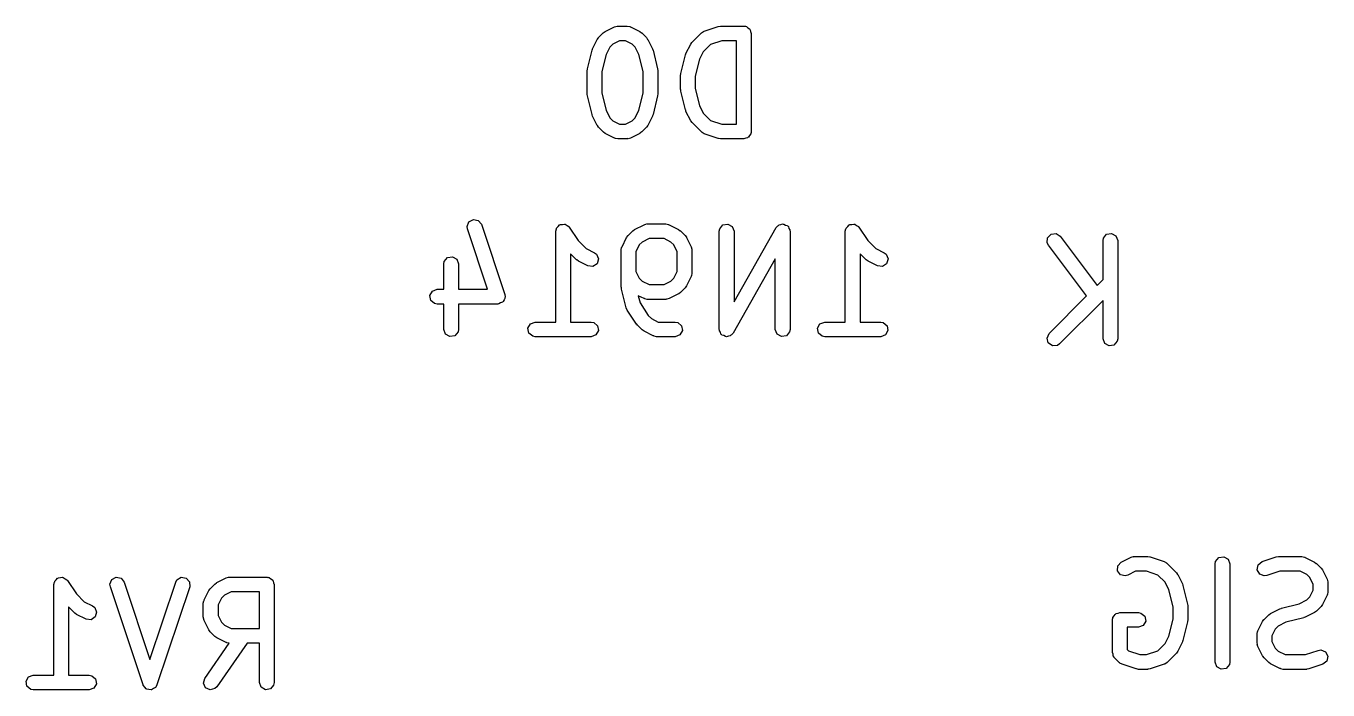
# Model space of a CAD drawing. Extents: x 10 to 287, y -200 to -10.
# Drawn here: x 140.84 to 154.12, y -91 to -84.23 of the extents above; entities that cross this region are included whole.
import ezdxf

# ---------------------------------------------------------------- set-up
doc = ezdxf.new("R2010")
doc.units = 0
doc.layers.add('BLACK', color=7, linetype='CONTINUOUS')

msp = doc.modelspace()

# ---------------------------------------------------------------- linework, layer by layer
at = {"layer": 'BLACK', "linetype": 'CONTINUOUS'}
for p, q in [((146.681, -84.3446), (146.729, -84.297)), ((146.729, -84.297), (146.747, -84.2841)), ((146.747, -84.2841), (146.749, -84.2829)), ((146.749, -84.2829), (146.844, -84.2353)), ((146.844, -84.2353), (146.869, -84.2279)), ((146.869, -84.2279), (146.873, -84.2289)), ((146.873, -84.2289), (146.877, -84.2274)), ((146.877, -84.2274), (146.973, -84.2274)), ((146.973, -84.2274), (146.998, -84.2319)), ((146.998, -84.2319), (147.002, -84.2348)), ((147.002, -84.2348), (147.006, -84.2353)), ((147.006, -84.2353), (147.101, -84.2829)), ((147.101, -84.2829), (147.119, -84.2963)), ((147.119, -84.2963), (147.121, -84.297)), ((147.121, -84.297), (147.169, -84.3446)), ((147.634, -84.3922), (147.729, -84.297)), ((147.729, -84.297), (147.75, -84.282)), ((147.75, -84.282), (147.755, -84.2816)), ((147.755, -84.2816), (147.758, -84.2788)), ((147.758, -84.2788), (147.901, -84.2312)), ((147.901, -84.2312), (147.923, -84.2279)), ((147.923, -84.2279), (147.925, -84.2274)), ((147.925, -84.2274), (148.163, -84.2274)), ((148.163, -84.2274), (148.173, -84.2291)), ((148.173, -84.2291), (148.176, -84.2285)), ((148.176, -84.2285), (148.179, -84.2302)), ((148.179, -84.2302), (148.189, -84.2319)), ((148.189, -84.2319), (148.204, -84.2444)), ((148.204, -84.2444), (148.221, -84.2542)), ((148.221, -84.2542), (148.223, -84.2605)), ((148.223, -84.2605), (148.228, -84.2649)), ((148.228, -84.2649), (148.231, -84.2841)), ((148.231, -84.2841), (148.238, -84.3024)), ((148.238, -84.3024), (148.238, -85.3024)), ((146.62, -84.4593), (146.667, -84.3641)), ((146.667, -84.3641), (146.681, -84.3461)), ((146.681, -84.3461), (146.681, -84.3446)), ((146.827, -84.4116), (146.796, -84.442)), ((146.895, -84.3774), (146.827, -84.4116)), ((146.955, -84.3774), (146.895, -84.3774)), ((147.023, -84.4116), (146.955, -84.3774)), ((147.054, -84.442), (147.023, -84.4116)), ((147.169, -84.3446), (147.181, -84.363)), ((147.181, -84.363), (147.183, -84.3641)), ((147.183, -84.3641), (147.23, -84.4593)), ((147.572, -84.5069), (147.62, -84.4117)), ((147.62, -84.4117), (147.633, -84.3937)), ((147.633, -84.3937), (147.634, -84.3922)), ((147.823, -84.4156), (147.749, -84.4897)), ((147.937, -84.3774), (147.823, -84.4156)), ((148.088, -84.3774), (147.937, -84.3774)), ((148.088, -85.2274), (148.088, -84.3774)), ((146.567, -84.6651), (146.614, -84.4747)), ((146.614, -84.4747), (146.619, -84.4628)), ((146.619, -84.4628), (146.62, -84.4593)), ((146.758, -84.519), (146.714, -84.6926)), ((146.796, -84.442), (146.758, -84.519)), ((147.092, -84.519), (147.054, -84.442)), ((147.136, -84.6926), (147.092, -84.519)), ((147.23, -84.4593), (147.234, -84.4717)), ((147.234, -84.4717), (147.236, -84.4747)), ((147.236, -84.4747), (147.283, -84.6651)), ((147.519, -84.7128), (147.567, -84.5223)), ((147.567, -84.5223), (147.572, -84.5105)), ((147.572, -84.5105), (147.572, -84.5069)), ((147.71, -84.5667), (147.667, -84.7402)), ((147.749, -84.4897), (147.71, -84.5667)), ((146.564, -84.6833), (146.567, -84.6686)), ((146.564, -84.9214), (146.564, -84.6833)), ((146.567, -84.6686), (146.567, -84.6651)), ((146.714, -84.6926), (146.714, -84.9122)), ((147.136, -84.9122), (147.136, -84.6926)), ((147.283, -84.6651), (147.285, -84.6801)), ((147.285, -84.6801), (147.286, -84.6833)), ((147.286, -84.6833), (147.286, -84.9214)), ((147.517, -84.731), (147.519, -84.7162)), ((147.517, -84.8738), (147.517, -84.731)), ((147.519, -84.7162), (147.519, -84.7128)), ((147.667, -84.7402), (147.667, -84.8646)), ((146.565, -84.9247), (146.564, -84.9214)), ((146.567, -84.9396), (146.565, -84.9247)), ((146.614, -85.1301), (146.567, -84.9396)), ((146.714, -84.9122), (146.758, -85.0857)), ((147.092, -85.0857), (147.136, -84.9122)), ((147.283, -84.9396), (147.236, -85.1301)), ((147.286, -84.9214), (147.283, -84.9362)), ((147.283, -84.9362), (147.283, -84.9396)), ((147.518, -84.8771), (147.517, -84.8738)), ((147.519, -84.892), (147.518, -84.8771)), ((147.567, -85.0825), (147.519, -84.892)), ((147.667, -84.8646), (147.71, -85.0381)), ((146.758, -85.0857), (146.796, -85.1627)), ((147.054, -85.1627), (147.092, -85.0857)), ((147.569, -85.0854), (147.567, -85.0825)), ((147.572, -85.0978), (147.569, -85.0854)), ((147.62, -85.1931), (147.572, -85.0978)), ((147.71, -85.0381), (147.749, -85.1151)), ((146.616, -85.133), (146.614, -85.1301)), ((146.62, -85.1454), (146.616, -85.133)), ((146.667, -85.2407), (146.62, -85.1454)), ((146.796, -85.1627), (146.827, -85.1931)), ((146.827, -85.1931), (146.895, -85.2274)), ((146.895, -85.2274), (146.955, -85.2274)), ((146.955, -85.2274), (147.023, -85.1931)), ((147.023, -85.1931), (147.054, -85.1627)), ((147.23, -85.1454), (147.183, -85.2407)), ((147.231, -85.1419), (147.23, -85.1454)), ((147.236, -85.1301), (147.231, -85.1419)), ((147.621, -85.1942), (147.62, -85.1931)), ((147.634, -85.2126), (147.621, -85.1942)), ((147.729, -85.3078), (147.634, -85.2126)), ((147.749, -85.1151), (147.823, -85.1892)), ((147.823, -85.1892), (147.937, -85.2274)), ((147.937, -85.2274), (148.088, -85.2274)), ((146.669, -85.2418), (146.667, -85.2407)), ((146.681, -85.2602), (146.669, -85.2418)), ((146.729, -85.3078), (146.681, -85.2602)), ((146.731, -85.3085), (146.729, -85.3078)), ((146.749, -85.3218), (146.731, -85.3085)), ((146.844, -85.3695), (146.749, -85.3218)), ((146.848, -85.37), (146.844, -85.3695)), ((146.852, -85.3729), (146.848, -85.37)), ((147.006, -85.3695), (146.981, -85.3769)), ((147.101, -85.3218), (147.006, -85.3695)), ((147.103, -85.3207), (147.101, -85.3218)), ((147.121, -85.3078), (147.103, -85.3207)), ((147.169, -85.2602), (147.121, -85.3078)), ((147.183, -85.2407), (147.169, -85.2587)), ((147.169, -85.2587), (147.169, -85.2602)), ((147.733, -85.3097), (147.729, -85.3078)), ((147.736, -85.3135), (147.733, -85.3097)), ((147.758, -85.3259), (147.736, -85.3135)), ((147.901, -85.3735), (147.758, -85.3259)), ((148.181, -85.3707), (148.163, -85.3774)), ((148.201, -85.3673), (148.181, -85.3707)), ((148.205, -85.3621), (148.201, -85.3673)), ((148.211, -85.3598), (148.205, -85.3621)), ((148.221, -85.343), (148.211, -85.3598)), ((148.234, -85.328), (148.221, -85.343)), ((148.235, -85.3183), (148.234, -85.328)), ((148.237, -85.3154), (148.235, -85.3183)), ((148.238, -85.3024), (148.236, -85.3121)), ((148.236, -85.3121), (148.237, -85.3154)), ((146.877, -85.3774), (146.852, -85.3729)), ((146.973, -85.3774), (146.877, -85.3774)), ((146.977, -85.3758), (146.973, -85.3774)), ((146.981, -85.3769), (146.977, -85.3758)), ((147.903, -85.3735), (147.901, -85.3735)), ((147.925, -85.3774), (147.903, -85.3735)), ((148.163, -85.3774), (147.925, -85.3774)), ((145.34, -86.2707), (145.359, -86.223)), ((145.344, -86.2965), (145.34, -86.2707)), ((145.549, -86.912), (145.344, -86.2965)), ((145.359, -86.223), (145.404, -86.1986)), ((145.404, -86.1986), (145.454, -86.2089)), ((145.454, -86.2089), (145.486, -86.249)), ((145.486, -86.249), (145.724, -86.9633)), ((146.245, -86.3204), (146.25, -86.2947)), ((146.25, -86.2947), (146.252, -86.2914)), ((146.252, -86.2914), (146.253, -86.2871)), ((146.253, -86.2871), (146.269, -86.2721)), ((146.269, -86.2721), (146.282, -86.2554)), ((146.282, -86.2554), (146.287, -86.2547)), ((146.287, -86.2547), (146.29, -86.2517)), ((146.29, -86.2517), (146.312, -86.2503)), ((146.312, -86.2503), (146.333, -86.2465)), ((146.333, -86.2465), (146.337, -86.2487)), ((146.337, -86.2487), (146.341, -86.2484)), ((146.341, -86.2484), (146.359, -86.2613)), ((146.359, -86.2613), (146.377, -86.2722)), ((146.377, -86.2722), (146.379, -86.2762)), ((146.379, -86.2762), (146.382, -86.2788)), ((146.382, -86.2788), (146.474, -86.4155)), ((147.048, -86.3009), (147.144, -86.2533)), ((147.144, -86.2533), (147.169, -86.2459)), ((147.169, -86.2459), (147.173, -86.2469)), ((147.173, -86.2469), (147.177, -86.2454)), ((147.177, -86.2454), (147.368, -86.2454)), ((147.368, -86.2454), (147.393, -86.2499)), ((147.393, -86.2499), (147.397, -86.2528)), ((147.397, -86.2528), (147.401, -86.2533)), ((147.401, -86.2533), (147.496, -86.3009)), ((147.912, -86.3204), (147.916, -86.2947)), ((147.916, -86.2947), (147.949, -86.2554)), ((147.949, -86.2554), (148, -86.2465)), ((148, -86.2465), (148.044, -86.2722)), ((148.044, -86.2722), (148.062, -86.3204)), ((148.062, -87.038), (148.493, -86.2832)), ((148.493, -86.2832), (148.51, -86.2631)), ((148.51, -86.2631), (148.516, -86.2607)), ((148.516, -86.2607), (148.521, -86.2554)), ((148.521, -86.2554), (148.54, -86.2521)), ((148.54, -86.2521), (148.558, -86.2454)), ((148.558, -86.2454), (148.564, -86.2477)), ((148.564, -86.2477), (148.571, -86.2465)), ((148.571, -86.2465), (148.588, -86.2562)), ((148.588, -86.2562), (148.606, -86.2627)), ((148.606, -86.2627), (148.61, -86.2687)), ((148.61, -86.2687), (148.616, -86.2722)), ((148.616, -86.2722), (148.622, -86.2903)), ((148.622, -86.2903), (148.632, -86.307)), ((149.197, -86.3204), (149.202, -86.2947)), ((149.202, -86.2947), (149.205, -86.2914)), ((149.205, -86.2871), (149.221, -86.2721)), ((149.205, -86.2914), (149.205, -86.2871)), ((149.221, -86.2721), (149.235, -86.2554)), ((149.235, -86.2554), (149.239, -86.2547)), ((149.239, -86.2547), (149.242, -86.2517)), ((149.242, -86.2517), (149.264, -86.2503)), ((149.264, -86.2503), (149.285, -86.2465)), ((149.285, -86.2465), (149.289, -86.2487)), ((149.289, -86.2487), (149.293, -86.2484)), ((149.293, -86.2484), (149.311, -86.2613)), ((149.311, -86.2613), (149.33, -86.2722)), ((149.33, -86.2722), (149.331, -86.2762)), ((149.331, -86.2762), (149.335, -86.2788)), ((149.335, -86.2788), (149.426, -86.4155)), ((146.245, -87.2454), (146.245, -86.3204)), ((146.474, -86.4155), (146.555, -86.4968)), ((146.92, -86.4773), (146.967, -86.3821)), ((146.967, -86.3821), (146.981, -86.3641)), ((146.981, -86.3626), (147.029, -86.315)), ((146.981, -86.3641), (146.981, -86.3626)), ((147.029, -86.315), (147.047, -86.3021)), ((147.047, -86.3021), (147.048, -86.3009)), ((147.126, -86.4296), (147.096, -86.46)), ((147.195, -86.3954), (147.126, -86.4296)), ((147.35, -86.3954), (147.195, -86.3954)), ((147.418, -86.4296), (147.35, -86.3954)), ((147.449, -86.46), (147.418, -86.4296)), ((147.496, -86.3009), (147.514, -86.3143)), ((147.514, -86.3143), (147.516, -86.315)), ((147.516, -86.315), (147.564, -86.3626)), ((147.564, -86.3626), (147.576, -86.381)), ((147.576, -86.381), (147.578, -86.3821)), ((147.578, -86.3821), (147.625, -86.4773)), ((147.912, -87.3204), (147.912, -86.3204)), ((148.062, -86.3204), (148.062, -87.038)), ((148.632, -86.307), (148.631, -86.3139)), ((148.631, -86.3139), (148.633, -86.3204)), ((148.633, -86.3204), (148.633, -87.3204)), ((149.197, -87.2454), (149.197, -86.3204)), ((149.426, -86.4155), (149.507, -86.4968)), ((151.257, -86.4374), (151.26, -86.3862)), ((151.26, -86.3862), (151.295, -86.3487)), ((151.295, -86.3487), (151.346, -86.3426)), ((151.346, -86.3426), (151.388, -86.3706)), ((151.388, -86.3706), (151.765, -86.8729)), ((151.825, -86.4156), (151.829, -86.39)), ((151.825, -86.8131), (151.825, -86.4156)), ((151.829, -86.39), (151.862, -86.3507)), ((151.862, -86.3507), (151.913, -86.3418)), ((151.913, -86.3418), (151.957, -86.3674)), ((151.957, -86.3674), (151.975, -86.4156)), ((151.975, -86.4156), (151.975, -87.4156)), ((146.457, -86.6115), (146.395, -86.5491)), ((146.395, -86.5491), (146.395, -87.2454)), ((146.555, -86.4968), (146.639, -86.539)), ((146.639, -86.539), (146.66, -86.5545)), ((146.66, -86.5545), (146.681, -86.6016)), ((146.912, -86.5109), (146.916, -86.4852)), ((146.912, -86.8918), (146.912, -86.5109)), ((146.916, -86.4852), (146.919, -86.4818)), ((146.919, -86.4818), (146.92, -86.4773)), ((147.096, -86.46), (147.062, -86.5286)), ((147.062, -86.5286), (147.062, -86.7312)), ((147.483, -86.5286), (147.449, -86.46)), ((147.483, -86.7312), (147.483, -86.5286)), ((147.625, -86.4773), (147.633, -86.5023)), ((147.633, -86.5023), (147.632, -86.5066)), ((147.632, -86.5066), (147.633, -86.5109)), ((147.633, -86.5109), (147.633, -86.749)), ((149.41, -86.6115), (149.347, -86.5491)), ((149.347, -86.5491), (149.347, -87.2454)), ((149.507, -86.4968), (149.592, -86.539)), ((149.592, -86.539), (149.613, -86.5545)), ((149.613, -86.5545), (149.633, -86.6016)), ((151.268, -86.4606), (151.257, -86.4374)), ((151.658, -86.98), (151.268, -86.4606)), ((145.102, -86.6537), (145.107, -86.6281)), ((145.102, -86.912), (145.102, -86.6537)), ((145.107, -86.6281), (145.14, -86.5888)), ((145.14, -86.5888), (145.19, -86.5799)), ((145.19, -86.5799), (145.235, -86.6055)), ((145.235, -86.6055), (145.252, -86.6537)), ((145.252, -86.6537), (145.252, -86.912)), ((146.459, -86.6122), (146.457, -86.6115)), ((146.477, -86.6256), (146.459, -86.6122)), ((146.572, -86.6732), (146.477, -86.6256)), ((146.623, -86.679), (146.572, -86.6732)), ((146.666, -86.6508), (146.623, -86.679)), ((146.681, -86.6016), (146.666, -86.6508)), ((148.483, -86.6028), (148.052, -87.3576)), ((148.483, -87.3204), (148.483, -86.6028)), ((149.411, -86.6122), (149.41, -86.6115)), ((149.429, -86.6256), (149.411, -86.6122)), ((149.525, -86.6732), (149.429, -86.6256)), ((149.576, -86.679), (149.525, -86.6732)), ((149.618, -86.6508), (149.576, -86.679)), ((149.633, -86.6016), (149.618, -86.6508)), ((147.062, -86.7312), (147.096, -86.7998)), ((147.096, -86.7998), (147.126, -86.8302)), ((147.126, -86.8302), (147.195, -86.8644)), ((147.35, -86.8644), (147.418, -86.8302)), ((147.418, -86.8302), (147.449, -86.7998)), ((147.449, -86.7998), (147.483, -86.7312)), ((147.625, -86.7825), (147.578, -86.8777)), ((147.626, -86.778), (147.625, -86.7825)), ((147.629, -86.7746), (147.626, -86.778)), ((147.633, -86.749), (147.629, -86.7746)), ((151.765, -86.8729), (151.825, -86.8131)), ((144.96, -86.974), (144.986, -86.9296)), ((144.986, -86.9296), (145.034, -86.912)), ((145.034, -86.912), (145.102, -86.912)), ((145.252, -86.912), (145.549, -86.912)), ((145.724, -86.9633), (145.728, -86.9891)), ((146.913, -86.8951), (146.912, -86.8918)), ((146.914, -86.91), (146.913, -86.8951)), ((146.962, -87.1005), (146.914, -86.91)), ((147.195, -86.8644), (147.35, -86.8644)), ((147.496, -86.9589), (147.401, -87.0065)), ((147.498, -86.9577), (147.496, -86.9589)), ((147.516, -86.9448), (147.498, -86.9577)), ((147.564, -86.8972), (147.516, -86.9448)), ((147.578, -86.8777), (147.564, -86.8957)), ((147.564, -86.8957), (147.564, -86.8972)), ((144.969, -87.0245), (144.96, -86.974)), ((145.009, -87.0575), (144.969, -87.0245)), ((145.034, -87.062), (145.009, -87.0575)), ((145.102, -87.062), (145.034, -87.062)), ((145.102, -87.3204), (145.102, -87.062)), ((145.653, -87.062), (145.252, -87.062)), ((145.252, -87.062), (145.252, -87.3204)), ((145.659, -87.0601), (145.653, -87.062)), ((145.664, -87.0612), (145.659, -87.0601)), ((145.682, -87.0515), (145.664, -87.0612)), ((145.702, -87.0445), (145.682, -87.0515)), ((145.704, -87.0395), (145.702, -87.0445)), ((145.709, -87.0368), (145.704, -87.0395)), ((145.717, -87.0178), (145.709, -87.0368)), ((145.727, -87.0001), (145.717, -87.0178)), ((145.728, -86.9891), (145.726, -86.9944)), ((145.726, -86.9944), (145.727, -87.0001)), ((147.144, -87.0065), (147.085, -86.9774)), ((147.085, -86.9774), (147.104, -87.0515)), ((147.104, -87.0515), (147.188, -87.1774)), ((147.148, -87.007), (147.144, -87.0065)), ((147.151, -87.0099), (147.148, -87.007)), ((147.177, -87.0144), (147.151, -87.0099)), ((147.368, -87.0144), (147.177, -87.0144)), ((147.372, -87.0129), (147.368, -87.0144)), ((147.376, -87.0139), (147.372, -87.0129)), ((147.401, -87.0065), (147.376, -87.0139)), ((151.275, -87.3626), (151.658, -86.98)), ((151.825, -87.0253), (151.382, -87.4687)), ((151.825, -87.4156), (151.825, -87.0253)), ((146.962, -87.1008), (146.962, -87.1005)), ((146.972, -87.1239), (146.962, -87.1008)), ((147.067, -87.2667), (146.972, -87.1239)), ((147.188, -87.1774), (147.222, -87.2111)), ((147.222, -87.2111), (147.29, -87.2454)), ((145.12, -87.3686), (145.102, -87.3204)), ((145.248, -87.346), (145.215, -87.3853)), ((145.252, -87.3204), (145.248, -87.346)), ((145.96, -87.3074), (145.986, -87.2629)), ((145.969, -87.3579), (145.96, -87.3074)), ((146.009, -87.3909), (145.969, -87.3579)), ((145.986, -87.2629), (146.034, -87.2454)), ((146.034, -87.2454), (146.245, -87.2454)), ((146.395, -87.2454), (146.606, -87.2454)), ((146.606, -87.2454), (146.631, -87.2499)), ((146.631, -87.2499), (146.671, -87.2829)), ((146.68, -87.3334), (146.654, -87.3778)), ((146.671, -87.2829), (146.68, -87.3334)), ((147.07, -87.2688), (147.067, -87.2667)), ((147.076, -87.2782), (147.07, -87.2688)), ((147.124, -87.3258), (147.076, -87.2782)), ((147.126, -87.3265), (147.124, -87.3258)), ((147.144, -87.3398), (147.126, -87.3265)), ((147.239, -87.3875), (147.144, -87.3398)), ((147.29, -87.2454), (147.463, -87.2454)), ((147.463, -87.2454), (147.489, -87.2499)), ((147.489, -87.2499), (147.528, -87.2829)), ((147.537, -87.3334), (147.511, -87.3778)), ((147.528, -87.2829), (147.537, -87.3334)), ((147.914, -87.3269), (147.912, -87.3204)), ((147.913, -87.3337), (147.914, -87.3269)), ((147.923, -87.3504), (147.913, -87.3337)), ((147.929, -87.3686), (147.923, -87.3504)), ((148.052, -87.3576), (148.035, -87.3776)), ((148.501, -87.3686), (148.483, -87.3204)), ((148.629, -87.346), (148.596, -87.3853)), ((148.633, -87.3204), (148.629, -87.346)), ((148.913, -87.3074), (148.938, -87.2629)), ((148.922, -87.3579), (148.913, -87.3074)), ((148.961, -87.3909), (148.922, -87.3579)), ((148.938, -87.2629), (148.987, -87.2454)), ((148.987, -87.2454), (149.197, -87.2454)), ((149.347, -87.2454), (149.558, -87.2454)), ((149.558, -87.2454), (149.584, -87.2499)), ((149.584, -87.2499), (149.623, -87.2829)), ((149.632, -87.3334), (149.606, -87.3778)), ((149.623, -87.2829), (149.632, -87.3334)), ((151.254, -87.4091), (151.275, -87.3626)), ((145.164, -87.3942), (145.12, -87.3686)), ((145.215, -87.3853), (145.164, -87.3942)), ((146.034, -87.3954), (146.009, -87.3909)), ((146.606, -87.3954), (146.034, -87.3954)), ((146.654, -87.3778), (146.606, -87.3954)), ((147.243, -87.388), (147.239, -87.3875)), ((147.247, -87.3909), (147.243, -87.388)), ((147.272, -87.3954), (147.247, -87.3909)), ((147.463, -87.3954), (147.272, -87.3954)), ((147.511, -87.3778), (147.463, -87.3954)), ((147.935, -87.3721), (147.929, -87.3686)), ((147.939, -87.378), (147.935, -87.3721)), ((147.957, -87.3846), (147.939, -87.378)), ((147.974, -87.3942), (147.957, -87.3846)), ((147.98, -87.393), (147.974, -87.3942)), ((147.987, -87.3954), (147.98, -87.393)), ((148.005, -87.3887), (147.987, -87.3954)), ((148.024, -87.3853), (148.005, -87.3887)), ((148.029, -87.38), (148.024, -87.3853)), ((148.035, -87.3776), (148.029, -87.38)), ((148.545, -87.3942), (148.501, -87.3686)), ((148.596, -87.3853), (148.545, -87.3942)), ((148.987, -87.3954), (148.961, -87.3909)), ((149.558, -87.3954), (148.987, -87.3954)), ((149.606, -87.3778), (149.558, -87.3954)), ((151.267, -87.4586), (151.254, -87.4091)), ((151.309, -87.4881), (151.267, -87.4586)), ((151.36, -87.4836), (151.309, -87.4881)), ((151.382, -87.4687), (151.36, -87.4836)), ((151.842, -87.4638), (151.825, -87.4156)), ((151.887, -87.4895), (151.842, -87.4638)), ((151.937, -87.4806), (151.887, -87.4895)), ((151.97, -87.4413), (151.937, -87.4806)), ((151.975, -87.4156), (151.97, -87.4413)), ((151.972, -89.7814), (151.975, -89.7302)), ((151.975, -89.7302), (152.01, -89.6929)), ((152.01, -89.6929), (152.106, -89.6453)), ((152.106, -89.6453), (152.13, -89.6379)), ((152.13, -89.6379), (152.135, -89.6389)), ((152.135, -89.6389), (152.139, -89.6374)), ((152.139, -89.6374), (152.282, -89.6374)), ((152.282, -89.6374), (152.304, -89.6413)), ((152.304, -89.6413), (152.306, -89.6412)), ((152.306, -89.6412), (152.448, -89.6888)), ((152.448, -89.6888), (152.471, -89.7013)), ((152.471, -89.7013), (152.474, -89.7051)), ((152.474, -89.7051), (152.478, -89.707)), ((152.478, -89.707), (152.573, -89.8022)), ((152.969, -89.7124), (152.973, -89.6867)), ((152.969, -90.7124), (152.969, -89.7124)), ((152.973, -89.6867), (153.006, -89.6474)), ((153.006, -89.6474), (153.057, -89.6385)), ((153.057, -89.6385), (153.101, -89.6642)), ((153.101, -89.6642), (153.119, -89.7124)), ((153.119, -89.7124), (153.119, -90.7124)), ((153.398, -89.771), (153.408, -89.7207)), ((153.408, -89.7207), (153.449, -89.6888)), ((153.449, -89.6888), (153.592, -89.6412)), ((153.592, -89.6412), (153.614, -89.6379)), ((153.614, -89.6379), (153.615, -89.6374)), ((153.615, -89.6374), (153.853, -89.6374)), ((153.853, -89.6374), (153.879, -89.6419)), ((153.879, -89.6419), (153.882, -89.6448)), ((153.882, -89.6448), (153.887, -89.6453)), ((153.887, -89.6453), (153.982, -89.6929)), ((153.982, -89.6929), (154, -89.7063)), ((154, -89.7063), (154.002, -89.707)), ((154.002, -89.707), (154.049, -89.7546)), ((141.134, -89.8891), (141.15, -89.8741)), ((141.15, -89.8741), (141.164, -89.8574)), ((141.164, -89.8574), (141.168, -89.8567)), ((141.168, -89.8567), (141.171, -89.8537)), ((141.171, -89.8537), (141.193, -89.8523)), ((141.193, -89.8523), (141.214, -89.8485)), ((141.214, -89.8485), (141.218, -89.8507)), ((141.218, -89.8507), (141.222, -89.8504)), ((141.222, -89.8504), (141.24, -89.8633)), ((141.24, -89.8633), (141.259, -89.8742)), ((141.259, -89.8742), (141.26, -89.8782)), ((141.26, -89.8782), (141.264, -89.8808)), ((141.264, -89.8808), (141.355, -90.0175)), ((141.698, -89.9203), (141.717, -89.8726)), ((141.717, -89.8726), (141.762, -89.8482)), ((141.762, -89.8482), (141.812, -89.8585)), ((141.812, -89.8585), (141.844, -89.8987)), ((142.368, -89.8987), (142.381, -89.8758)), ((142.381, -89.8758), (142.424, -89.8489)), ((142.424, -89.8489), (142.475, -89.8564)), ((142.475, -89.8564), (142.509, -89.8948)), ((142.787, -89.9029), (142.882, -89.8553)), ((142.882, -89.8553), (142.907, -89.8479)), ((142.907, -89.8479), (142.911, -89.8489)), ((142.911, -89.8489), (142.916, -89.8474)), ((142.916, -89.8474), (143.297, -89.8474)), ((143.297, -89.8474), (143.306, -89.8491)), ((143.306, -89.8491), (143.31, -89.8485)), ((143.31, -89.8485), (143.313, -89.8502)), ((143.313, -89.8502), (143.322, -89.8519)), ((143.322, -89.8519), (143.337, -89.8644)), ((143.337, -89.8644), (143.354, -89.8742)), ((143.354, -89.8742), (143.356, -89.8805)), ((143.356, -89.8805), (143.362, -89.8849)), ((143.362, -89.8849), (143.365, -89.9041)), ((152.002, -89.8226), (151.972, -89.7814)), ((152.052, -89.8345), (152.002, -89.8226)), ((152.077, -89.8271), (152.052, -89.8345)), ((152.157, -89.7874), (152.077, -89.8271)), ((152.27, -89.7874), (152.157, -89.7874)), ((152.384, -89.8256), (152.27, -89.7874)), ((152.458, -89.8997), (152.384, -89.8256)), ((152.573, -89.8022), (152.586, -89.8206)), ((152.586, -89.8206), (152.587, -89.8217)), ((152.587, -89.8217), (152.635, -89.9169)), ((153.423, -89.8161), (153.398, -89.771)), ((153.47, -89.835), (153.423, -89.8161)), ((153.496, -89.8312), (153.47, -89.835)), ((153.627, -89.7874), (153.496, -89.8312)), ((153.836, -89.7874), (153.627, -89.7874)), ((153.904, -89.8216), (153.836, -89.7874)), ((153.935, -89.852), (153.904, -89.8216)), ((153.969, -89.9206), (153.935, -89.852)), ((154.049, -89.7546), (154.062, -89.773)), ((154.062, -89.773), (154.063, -89.7741)), ((154.063, -89.7741), (154.111, -89.8693)), ((154.111, -89.8693), (154.118, -89.8943)), ((141.126, -89.9224), (141.131, -89.8967)), ((141.126, -90.8474), (141.126, -89.9224)), ((141.131, -89.8967), (141.134, -89.8934)), ((141.134, -89.8934), (141.134, -89.8891)), ((141.355, -90.0175), (141.436, -90.0988)), ((141.702, -89.9461), (141.698, -89.9203)), ((142.035, -90.9461), (141.702, -89.9461)), ((141.844, -89.8987), (142.106, -90.6852)), ((142.106, -90.6852), (142.368, -89.8987)), ((142.511, -89.9461), (142.177, -90.9461)), ((142.509, -89.8948), (142.511, -89.9461)), ((142.658, -90.0793), (142.706, -89.9841)), ((142.706, -89.9841), (142.719, -89.9661)), ((142.719, -89.9661), (142.72, -89.9646)), ((142.72, -89.9646), (142.767, -89.917)), ((142.767, -89.917), (142.786, -89.9041)), ((142.786, -89.9041), (142.787, -89.9029)), ((142.933, -89.9974), (142.865, -90.0316)), ((143.222, -89.9974), (142.933, -89.9974)), ((143.222, -90.3712), (143.222, -89.9974)), ((143.365, -89.9041), (143.372, -89.9224)), ((143.372, -89.9224), (143.372, -90.9224)), ((152.497, -89.9767), (152.458, -89.8997)), ((152.54, -90.1502), (152.497, -89.9767)), ((152.635, -89.9169), (152.638, -89.9293)), ((152.638, -89.9293), (152.64, -89.9323)), ((152.64, -89.9323), (152.688, -90.1228)), ((153.935, -90.0489), (153.969, -89.9804)), ((153.969, -89.9804), (153.969, -89.9206)), ((154.119, -89.9981), (154.114, -90.0237)), ((154.118, -89.8943), (154.117, -89.8986)), ((154.117, -89.8986), (154.119, -89.9029)), ((154.119, -89.9029), (154.119, -89.9981)), ((141.436, -90.0988), (141.521, -90.141)), ((141.521, -90.141), (141.542, -90.1565)), ((142.65, -90.1129), (142.655, -90.0872)), ((142.65, -90.2557), (142.65, -90.1129)), ((142.655, -90.0872), (142.658, -90.0838)), ((142.658, -90.0838), (142.658, -90.0793)), ((142.834, -90.062), (142.8, -90.1306)), ((142.8, -90.1306), (142.8, -90.238)), ((142.865, -90.0316), (142.834, -90.062)), ((152.54, -90.2746), (152.54, -90.1502)), ((152.688, -90.1228), (152.689, -90.1377)), ((152.689, -90.1377), (152.69, -90.141)), ((152.69, -90.141), (152.69, -90.2838)), ((153.645, -90.1634), (153.827, -90.1178)), ((153.827, -90.1178), (153.904, -90.0793)), ((153.904, -90.0793), (153.935, -90.0489)), ((154.049, -90.1464), (154.002, -90.194)), ((154.05, -90.1449), (154.049, -90.1464)), ((154.063, -90.1269), (154.05, -90.1449)), ((154.111, -90.0316), (154.063, -90.1269)), ((154.114, -90.0237), (154.111, -90.0272)), ((154.111, -90.0272), (154.111, -90.0316)), ((141.339, -90.2135), (141.276, -90.1511)), ((141.276, -90.1511), (141.276, -90.8474)), ((141.34, -90.2142), (141.339, -90.2135)), ((141.358, -90.2276), (141.34, -90.2142)), ((141.454, -90.2752), (141.358, -90.2276)), ((141.505, -90.281), (141.454, -90.2752)), ((141.547, -90.2528), (141.505, -90.281)), ((141.542, -90.1565), (141.562, -90.2036)), ((141.562, -90.2036), (141.547, -90.2528)), ((142.652, -90.2599), (142.65, -90.2557)), ((142.651, -90.2643), (142.652, -90.2599)), ((142.658, -90.2893), (142.651, -90.2643)), ((142.8, -90.238), (142.834, -90.3065)), ((151.921, -90.2838), (151.923, -90.2741)), ((151.922, -90.2708), (151.924, -90.2679)), ((151.923, -90.2741), (151.922, -90.2708)), ((151.924, -90.2679), (151.926, -90.2582)), ((151.926, -90.2582), (151.938, -90.2432)), ((151.938, -90.2432), (151.948, -90.2264)), ((151.948, -90.2264), (151.954, -90.224)), ((151.954, -90.224), (151.959, -90.2189)), ((151.959, -90.2189), (151.978, -90.2155)), ((151.978, -90.2155), (151.996, -90.2088)), ((151.996, -90.2088), (152.187, -90.2088)), ((152.187, -90.2088), (152.212, -90.2133)), ((152.212, -90.2133), (152.252, -90.2463)), ((152.252, -90.2463), (152.261, -90.2968)), ((152.497, -90.4481), (152.54, -90.2746)), ((153.453, -90.2979), (153.466, -90.2799)), ((153.466, -90.2799), (153.467, -90.2784)), ((153.467, -90.2784), (153.515, -90.2308)), ((153.515, -90.2308), (153.533, -90.2179)), ((153.533, -90.2179), (153.534, -90.2167)), ((153.534, -90.2167), (153.629, -90.1691)), ((153.629, -90.1691), (153.642, -90.1654)), ((153.642, -90.1654), (153.645, -90.1634)), ((153.872, -90.2613), (153.689, -90.307)), ((153.874, -90.2593), (153.872, -90.2613)), ((153.887, -90.2557), (153.874, -90.2593)), ((153.982, -90.208), (153.887, -90.2557)), ((153.983, -90.2068), (153.982, -90.208)), ((154.002, -90.194), (153.983, -90.2068)), ((142.706, -90.3845), (142.658, -90.2893)), ((142.707, -90.3856), (142.706, -90.3845)), ((142.72, -90.404), (142.707, -90.3856)), ((142.767, -90.4516), (142.72, -90.404)), ((142.834, -90.3065), (142.865, -90.3369)), ((142.865, -90.3369), (142.933, -90.3712)), ((142.933, -90.3712), (143.222, -90.3712)), ((151.921, -90.6171), (151.921, -90.2838)), ((152.187, -90.3588), (152.071, -90.3588)), ((152.071, -90.3588), (152.071, -90.5861)), ((152.235, -90.3413), (152.187, -90.3588)), ((152.261, -90.2968), (152.235, -90.3413)), ((152.688, -90.302), (152.64, -90.4925)), ((152.69, -90.2838), (152.688, -90.2986)), ((152.688, -90.2986), (152.688, -90.302)), ((153.397, -90.4267), (153.402, -90.401)), ((153.402, -90.401), (153.405, -90.3976)), ((153.405, -90.3931), (153.453, -90.2979)), ((153.405, -90.3976), (153.405, -90.3931)), ((153.582, -90.3759), (153.547, -90.4444)), ((153.612, -90.3454), (153.582, -90.3759)), ((153.689, -90.307), (153.612, -90.3454)), ((142.664, -90.8794), (142.915, -90.521)), ((142.769, -90.4523), (142.767, -90.4516)), ((142.787, -90.4657), (142.769, -90.4523)), ((142.882, -90.5133), (142.787, -90.4657)), ((143.098, -90.5212), (142.787, -90.9654)), ((142.887, -90.5138), (142.882, -90.5133)), ((142.89, -90.5167), (142.887, -90.5138)), ((142.915, -90.521), (142.89, -90.5167)), ((143.222, -90.5212), (143.098, -90.5212)), ((143.222, -90.9224), (143.222, -90.5212)), ((152.384, -90.5992), (152.458, -90.5251)), ((152.458, -90.5251), (152.497, -90.4481)), ((152.635, -90.5078), (152.587, -90.6031)), ((152.64, -90.4925), (152.635, -90.5043)), ((152.635, -90.5043), (152.635, -90.5078)), ((153.397, -90.5219), (153.397, -90.4267)), ((153.399, -90.5261), (153.397, -90.5219)), ((153.398, -90.5305), (153.399, -90.5261)), ((153.405, -90.5554), (153.398, -90.5305)), ((153.547, -90.4444), (153.547, -90.5042)), ((153.547, -90.5042), (153.582, -90.5727)), ((151.927, -90.6325), (151.921, -90.6171)), ((151.928, -90.6488), (151.927, -90.6325)), ((151.938, -90.6623), (151.928, -90.6488)), ((151.939, -90.6654), (151.938, -90.6623)), ((151.94, -90.6664), (151.939, -90.6654)), ((151.943, -90.6702), (151.94, -90.6664)), ((151.991, -90.7178), (151.943, -90.6702)), ((152.071, -90.5861), (152.084, -90.5992)), ((152.084, -90.5992), (152.199, -90.6374)), ((152.199, -90.6374), (152.27, -90.6374)), ((152.27, -90.6374), (152.384, -90.5992)), ((152.573, -90.6226), (152.478, -90.7178)), ((152.574, -90.6211), (152.573, -90.6226)), ((152.587, -90.6031), (152.574, -90.6211)), ((153.453, -90.6507), (153.405, -90.5554)), ((153.454, -90.6518), (153.453, -90.6507)), ((153.467, -90.6702), (153.454, -90.6518)), ((153.515, -90.7178), (153.467, -90.6702)), ((153.582, -90.5727), (153.612, -90.6031)), ((153.612, -90.6031), (153.681, -90.6374)), ((153.681, -90.6374), (153.889, -90.6374)), ((153.889, -90.6374), (154.02, -90.5936)), ((154.02, -90.5936), (154.046, -90.5898)), ((154.046, -90.5898), (154.094, -90.6086)), ((154.094, -90.6086), (154.118, -90.6538)), ((154.118, -90.6538), (154.108, -90.704)), ((151.995, -90.7197), (151.991, -90.7178)), ((151.997, -90.7235), (151.995, -90.7197)), ((152.02, -90.7359), (151.997, -90.7235)), ((152.163, -90.7835), (152.02, -90.7359)), ((152.165, -90.7835), (152.163, -90.7835)), ((152.187, -90.7874), (152.165, -90.7835)), ((152.282, -90.7874), (152.187, -90.7874)), ((152.283, -90.7868), (152.282, -90.7874)), ((152.306, -90.7835), (152.283, -90.7868)), ((152.448, -90.7359), (152.306, -90.7835)), ((152.452, -90.7331), (152.448, -90.7359)), ((152.456, -90.7327), (152.452, -90.7331)), ((152.478, -90.7178), (152.456, -90.7327)), ((152.986, -90.7606), (152.969, -90.7124)), ((153.031, -90.7862), (152.986, -90.7606)), ((153.081, -90.7773), (153.031, -90.7862)), ((153.114, -90.738), (153.081, -90.7773)), ((153.119, -90.7124), (153.114, -90.738)), ((153.516, -90.7185), (153.515, -90.7178)), ((153.534, -90.7318), (153.516, -90.7185)), ((153.629, -90.7795), (153.534, -90.7318)), ((153.634, -90.78), (153.629, -90.7795)), ((153.637, -90.7829), (153.634, -90.78)), ((153.663, -90.7874), (153.637, -90.7829)), ((153.901, -90.7874), (153.663, -90.7874)), ((153.902, -90.7868), (153.901, -90.7874)), ((153.925, -90.7835), (153.902, -90.7868)), ((154.068, -90.7359), (153.925, -90.7835)), ((154.108, -90.704), (154.068, -90.7359)), ((140.842, -90.9094), (140.868, -90.8649)), ((140.851, -90.9599), (140.842, -90.9094)), ((140.868, -90.8649), (140.916, -90.8474)), ((140.916, -90.8474), (141.126, -90.8474)), ((141.276, -90.8474), (141.487, -90.8474)), ((141.487, -90.8474), (141.513, -90.8519)), ((141.513, -90.8519), (141.552, -90.8849)), ((141.561, -90.9354), (141.535, -90.9798)), ((141.552, -90.8849), (141.561, -90.9354)), ((142.036, -90.9478), (142.035, -90.9461)), ((142.177, -90.9461), (142.165, -90.969)), ((142.651, -90.9289), (142.664, -90.8794)), ((142.672, -90.9754), (142.651, -90.9289)), ((143.239, -90.9706), (143.222, -90.9224)), ((143.372, -90.9224), (143.367, -90.948)), ((140.89, -90.9929), (140.851, -90.9599)), ((140.916, -90.9974), (140.89, -90.9929)), ((141.487, -90.9974), (140.916, -90.9974)), ((141.535, -90.9798), (141.487, -90.9974)), ((142.036, -90.9499), (142.036, -90.9478)), ((142.052, -90.9677), (142.036, -90.9499)), ((142.067, -90.9863), (142.052, -90.9677)), ((142.069, -90.9867), (142.067, -90.9863)), ((142.07, -90.9883), (142.069, -90.9867)), ((142.094, -90.9918), (142.07, -90.9883)), ((142.117, -90.9966), (142.094, -90.9918)), ((142.119, -90.9955), (142.117, -90.9966)), ((142.121, -90.9959), (142.119, -90.9955)), ((142.141, -90.9834), (142.121, -90.9959)), ((142.162, -90.9721), (142.141, -90.9834)), ((142.163, -90.9701), (142.162, -90.9721)), ((142.165, -90.969), (142.163, -90.9701)), ((142.719, -90.9971), (142.672, -90.9754)), ((142.768, -90.9838), (142.719, -90.9971)), ((142.787, -90.9654), (142.768, -90.9838)), ((143.284, -90.9962), (143.239, -90.9706)), ((143.334, -90.9873), (143.284, -90.9962)), ((143.367, -90.948), (143.334, -90.9873))]:
    msp.add_line(p, q, dxfattribs=at)

doc.saveas('drawing.dxf')
